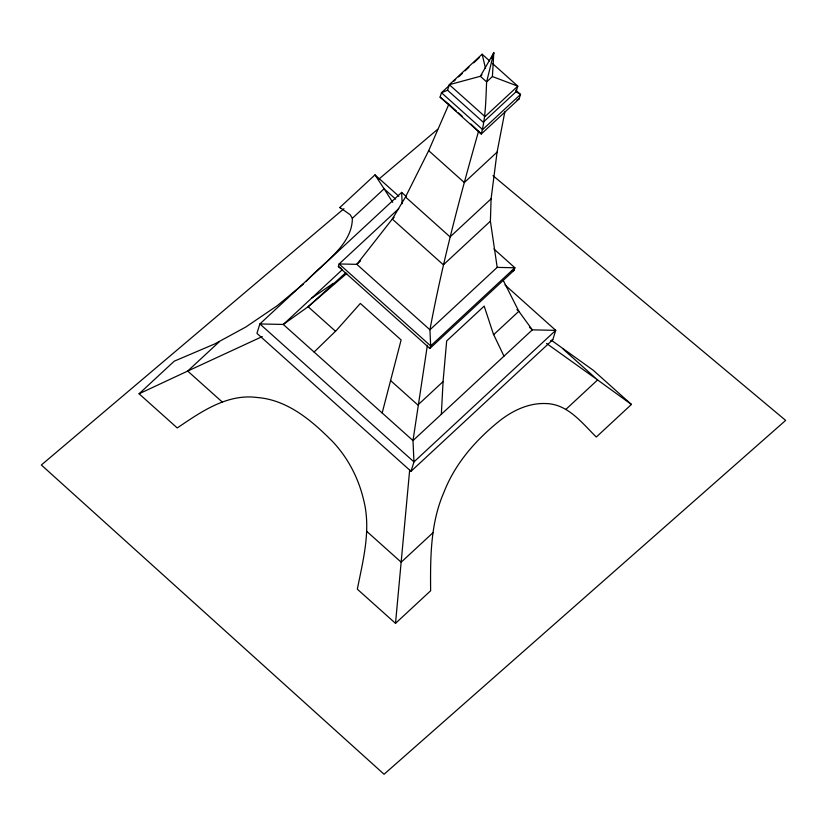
<?xml version="1.0" encoding="UTF-8"?>
<svg xmlns="http://www.w3.org/2000/svg" width="827" height="827" viewBox="0 0 827 827"><rect width="100%" height="100%" fill="white"/><g stroke="black" fill="none" stroke-linecap="round" stroke-linejoin="round"><path stroke-width="1.24" d="M398.748 208.642L339.132 263.958L338.336 266.511L429.875 348.456L430.671 345.903L429.937 329.787L497.192 267.379L490.401 221.181L491.093 198.842L497.079 152.137L504.852 111.8M303.54 283.878L277.365 305.597L245.774 327.047L214.596 344.001L174.197 361.203L139.081 393.786L177.247 427.962C200.775 412.022 227.074 393.445 257.249 397.508C287.775 399.875 312.11 420.891 332.692 441.639C347.919 457.807 358.505 478.12 363.57 499.715C371.323 529.476 363.115 559.941 357.336 589.186L395.502 623.362L430.629 590.767C430.329 557.625 430.371 523.222 443.944 492.251C455.046 463.565 475.742 440.016 499.477 420.933C512.606 410.554 528.846 402.78 545.923 403.555C567.891 403.969 582.115 423.124 596.308 437.038L631.425 404.444L593.248 370.269L551.816 340.569M441.349 414.275L443.065 381.609L446.673 340.931L484.188 306.114L493.326 333.901L503.974 356.158M470.956 124.05L481.262 134.005C485.78 117.083 485.821 99.426 486.627 81.904L492.406 76.539L493.802 52.742L480.353 76.28L449.299 84.674L447.562 90.246L441.473 92.727L440.088 97.141L481.262 134.005L519.139 98.858L520.524 94.443L515.738 90.153M409.675 469.922L395.502 623.362M427.363 345.324L412.993 440.584L413.965 461.9L411.019 471.307L256.928 333.353L259.874 323.946L401.643 192.402L406.429 196.681M382.167 412.993L401.116 339.949L360.345 303.437L336.279 330.5L314.095 352.044M478.647 130.935C460.008 196.609 442.373 262.624 429.937 329.787L356.83 264.34L339.132 263.958L430.671 345.903L514.88 267.762L493.905 248.979M447.562 90.246L483.237 122.189L516.069 91.735L517.805 86.163L492.458 63.462M429.875 348.456L514.084 270.315L514.88 267.762L497.192 267.379M411.019 471.307L552.787 339.752L555.734 330.355L505.008 284.943M491.403 58.428L493.802 52.742L486.627 81.904L480.353 76.28L482.007 74.75M360.562 260.877L356.83 264.34L392.287 219.062L405.509 196.991L428.686 150.659L448.854 104.264L440.088 97.141M489.646 60.94L482.131 54.22L449.299 84.674L484.984 116.617L517.805 86.163L492.406 76.539M449.051 85.698L441.473 92.727L482.648 129.591L520.524 94.443L516.069 91.735M453.785 81.304L455.677 79.547M458.52 76.911L462.303 73.396M465.146 70.76L468.93 67.245M473.664 62.852L479.35 57.58M340.528 208.259L339.876 207.463L374.993 174.879L398.852 196.237M219.455 341.603L187.698 371.065L139.081 393.786M306.29 281.325C322.323 263.368 352.405 245.402 352.354 218.287L384.11 188.814L374.993 174.879M394.169 217.315L392.287 219.062L443.386 264.816L490.401 221.181M342.481 269.519L283.279 324.453L259.874 323.946L413.965 461.9L555.734 330.355L532.33 329.849L529.528 327.337M345.779 272.734L308.13 306.734L283.279 324.453L412.993 440.584L532.33 329.849L518.839 311.303L503.302 280.487M497.079 152.137L464.309 182.55L428.686 150.659M491.093 198.842L450.084 236.904L405.509 196.991M443.065 381.609L417.873 404.992L390.489 380.472M493.647 334.677L518.839 311.303L516.947 309.608M432.945 532.733L401.188 562.205L366.671 531.296M565.844 409.417L597.601 379.944L631.425 404.444M346.792 273.437L308.13 306.734L335.514 331.255M343.97 208.662L41.35 465.001L384.069 774.258L785.65 420.395L492.985 175.644M378.477 179.438L437.617 129.343M311.634 298.144L333.322 283.361M516.958 99.964L519.139 98.858M262.273 336.568L187.698 371.065L222.215 401.974M511.903 271.246L514.084 270.315M550.71 340.6L552.787 339.752M338.336 266.511L341.479 268.537M339.876 207.463L350.203 214.751L352.354 218.287M546.544 343.453L597.601 379.944L563.084 349.046M448.854 104.264L456.545 111.149M458.468 112.865L462.314 116.307M395.616 199.111L384.11 188.814L392.701 202.326M482.131 54.22L485.552 68.538M401.643 192.402L402.16 203.69"/></g></svg>
